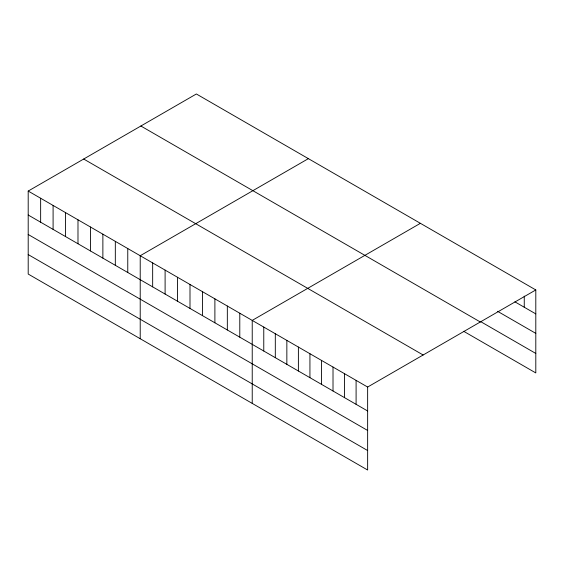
<?xml version="1.0" encoding="UTF-8"?>
<svg xmlns="http://www.w3.org/2000/svg" width="564" height="564" viewBox="0 0 564 564"><rect width="100%" height="100%" fill="white"/><g stroke="black" fill="none" stroke-linecap="round" stroke-linejoin="round"><path stroke-width="0.85" d="M28.2 191.062L367.636 387.038L367.636 470.024L28.2 274.055L28.2 191.062L196.364 93.977L535.8 289.945L535.8 372.938L463.671 331.294M308.374 158.646L140.217 255.732L140.217 338.724M420.391 223.316L252.228 320.401L252.228 403.394M367.636 387.038L535.8 289.945M514.883 301.818L535.8 313.894M497.568 311.307L535.8 333.38M480.26 321.388L535.8 353.452M140.866 126.012L480.309 321.988M83.691 159.027L423.134 354.996M28.2 215.011L367.636 410.987M28.2 234.49L367.636 430.466M28.2 254.568L367.636 450.544M524.259 296.114L524.259 307.232M356.096 380.376L356.096 404.317M344.555 373.706L344.555 397.655M333.014 367.044L333.014 390.993M321.473 360.382L321.473 384.331M309.932 353.72L309.932 377.668M298.391 347.057L298.391 371.006M286.85 340.395L286.85 364.344M275.31 333.733L275.31 357.682M263.769 327.071L263.769 351.012M239.785 313.217L239.785 337.166M227.334 306.033L227.334 329.982M214.891 298.849L214.891 322.798M202.448 291.659L202.448 315.607M189.998 284.475L189.998 308.423M177.554 277.291L177.554 301.239M165.104 270.107L165.104 294.055M152.661 262.916L152.661 286.864M127.767 248.548L127.767 272.497M115.324 241.364L115.324 265.313M102.874 234.173L102.874 258.122M90.43 226.989L90.43 250.938M77.987 219.805L77.987 243.754M65.537 212.621L65.537 236.57M53.094 205.43L53.094 229.379M40.643 198.246L40.643 222.195"/></g></svg>
